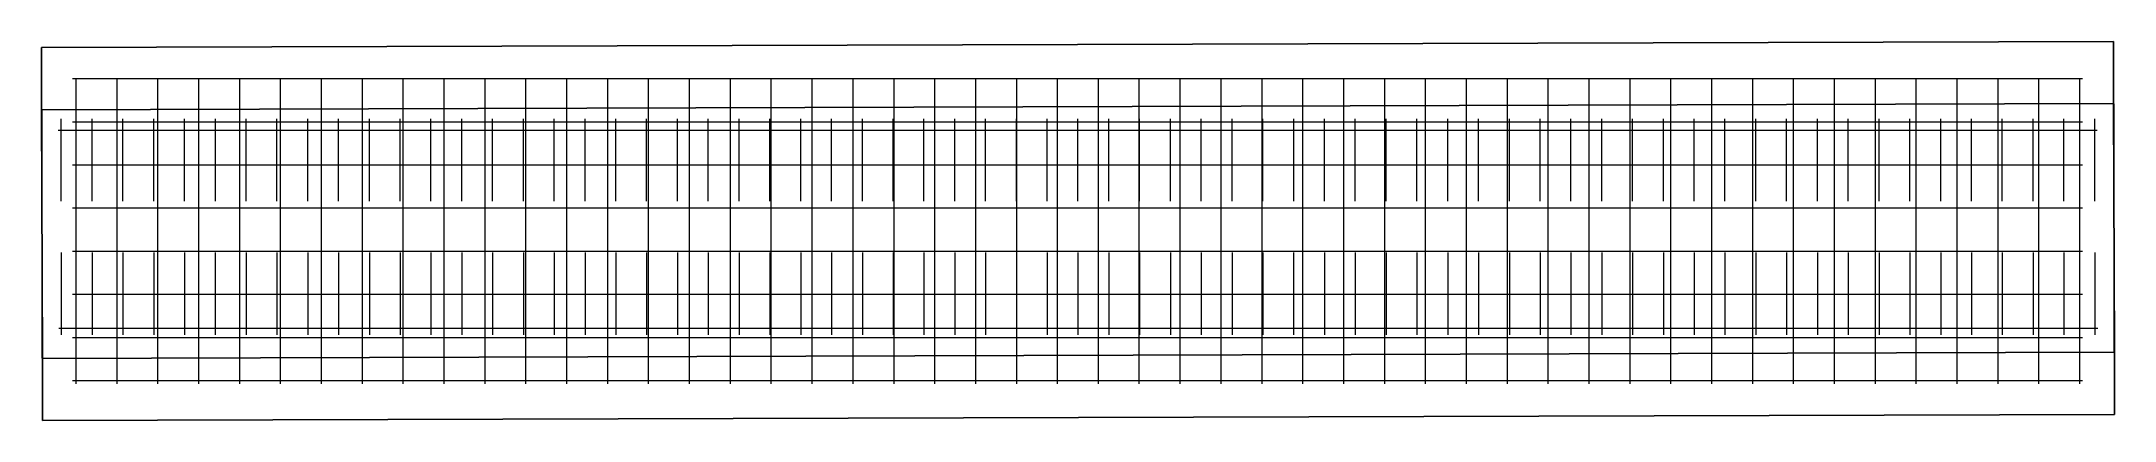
# Model space of a CAD drawing. Header units: millimetres. Extents: x -2109 to 2894, y 1303 to 2218.
import ezdxf

# ---------------------------------------------------------------- set-up
doc = ezdxf.new("R2010")
doc.units = ezdxf.units.MM
for name, color, linetype, lineweight in [('A-WALL', 113, 'Continuous', 9), ('S-FNDN', 32, 'Continuous', 9), ('S-RBAR', 171, 'Continuous', 9)]:
    doc.layers.add(name, color=color, linetype=linetype, lineweight=lineweight)

msp = doc.modelspace()

# ---------------------------------------------------------------- linework, layer by layer
at = {"layer": 'S-RBAR', "color": 100}
for p, q in [((2816.6, 2127.3, -793), (-2033.4, 2127.3, -793)), ((2816.6, 2023.3, -793), (-2033.4, 2023.3, -793)), ((2816.6, 1919.2, -793), (-2033.4, 1919.2, -793)), ((2816.6, 1815.2, -793), (-2033.4, 1815.2, -793)), ((2816.6, 1711.1, -793), (-2033.4, 1711.1, -793)), ((2816.6, 1607, -793), (-2033.4, 1607, -793)), ((2816.6, 1503, -793), (-2033.4, 1503, -793)), ((2816.6, 1398.9, -793), (-2033.4, 1398.9, -793))]:
    msp.add_line(p, q, dxfattribs=at)
at = {"layer": 'S-RBAR', "color": 230}
for p, q in [((-2024.9, 2125.7, -757), (-2024.9, 2125.7, -677.5)), ((-1926.2, 2125.7, -757), (-1926.2, 2125.7, -677.5)), ((-1827.5, 2125.7, -757), (-1827.5, 2125.7, -677.5)), ((-1728.8, 2125.7, -757), (-1728.8, 2125.7, -677.5)), ((-1630.2, 2125.7, -757), (-1630.2, 2125.7, -677.5)), ((-1531.5, 2125.7, -757), (-1531.5, 2125.7, -677.5)), ((-1432.8, 2125.7, -757), (-1432.8, 2125.7, -677.5)), ((-1334.1, 2125.7, -757), (-1334.1, 2125.7, -677.5)), ((-1235.5, 2125.7, -757), (-1235.5, 2125.7, -677.5)), ((-1136.8, 2125.7, -757), (-1136.8, 2125.7, -677.5)), ((-1038.1, 2125.7, -757), (-1038.1, 2125.7, -677.5)), ((-939.4, 2125.7, -757), (-939.4, 2125.7, -677.5)), ((-840.8, 2125.7, -757), (-840.8, 2125.7, -677.5)), ((-742.1, 2125.7, -757), (-742.1, 2125.7, -677.5)), ((-643.4, 2125.7, -757), (-643.4, 2125.7, -677.5)), ((-544.7, 2125.7, -757), (-544.7, 2125.7, -677.5)), ((-446, 2125.7, -757), (-446, 2125.7, -677.5)), ((-347.4, 2125.7, -757), (-347.4, 2125.7, -677.5)), ((-248.7, 2125.7, -757), (-248.7, 2125.7, -677.5)), ((-150, 2125.7, -757), (-150, 2125.7, -677.5)), ((-51.3, 2125.7, -757), (-51.3, 2125.7, -677.5)), ((47.3, 2125.7, -757), (47.3, 2125.7, -677.5)), ((146, 2125.7, -757), (146, 2125.7, -677.5)), ((244.7, 2125.7, -757), (244.7, 2125.7, -677.5)), ((343.4, 2125.7, -757), (343.4, 2125.7, -677.5)), ((442, 2125.7, -757), (442, 2125.7, -677.5)), ((540.7, 2125.7, -757), (540.7, 2125.7, -677.5)), ((639.4, 2125.7, -757), (639.4, 2125.7, -677.5)), ((738.1, 2125.7, -757), (738.1, 2125.7, -677.5)), ((836.8, 2125.7, -757), (836.8, 2125.7, -677.5)), ((935.4, 2125.7, -757), (935.4, 2125.7, -677.5)), ((1034.1, 2125.7, -757), (1034.1, 2125.7, -677.5)), ((1132.8, 2125.7, -757), (1132.8, 2125.7, -677.5)), ((1231.5, 2125.7, -757), (1231.5, 2125.7, -677.5)), ((1330.1, 2125.7, -757), (1330.1, 2125.7, -677.5)), ((1428.8, 2125.7, -757), (1428.8, 2125.7, -677.5)), ((1527.5, 2125.7, -757), (1527.5, 2125.7, -677.5)), ((1626.2, 2125.7, -757), (1626.2, 2125.7, -677.5)), ((1724.8, 2125.7, -757), (1724.8, 2125.7, -677.5)), ((1823.5, 2125.7, -757), (1823.5, 2125.7, -677.5)), ((1922.2, 2125.7, -757), (1922.2, 2125.7, -677.5)), ((2020.9, 2125.7, -757), (2020.9, 2125.7, -677.5)), ((2119.6, 2125.7, -757), (2119.6, 2125.7, -677.5)), ((2218.2, 2125.7, -757), (2218.2, 2125.7, -677.5)), ((2316.9, 2125.7, -757), (2316.9, 2125.7, -677.5)), ((2415.6, 2125.7, -757), (2415.6, 2125.7, -677.5)), ((2514.3, 2125.7, -757), (2514.3, 2125.7, -677.5)), ((2612.9, 2125.7, -757), (2612.9, 2125.7, -677.5)), ((2711.6, 2125.7, -757), (2711.6, 2125.7, -677.5)), ((2810.3, 2125.7, -757), (2810.3, 2125.7, -677.5)), ((-2024.9, 1447.1, -812.5), (-2024.9, 2070.3, -812.5)), ((-1926.2, 1447.1, -812.5), (-1926.2, 2070.3, -812.5)), ((-1827.5, 1447.1, -812.5), (-1827.5, 2070.3, -812.5)), ((-1728.8, 1447.1, -812.5), (-1728.8, 2070.3, -812.5)), ((-1630.2, 1447.1, -812.5), (-1630.2, 2070.3, -812.5)), ((-1531.5, 1447.1, -812.5), (-1531.5, 2070.3, -812.5)), ((-1432.8, 1447.1, -812.5), (-1432.8, 2070.3, -812.5)), ((-1334.1, 1447.1, -812.5), (-1334.1, 2070.3, -812.5)), ((-1235.5, 1447.1, -812.5), (-1235.5, 2070.3, -812.5)), ((-1136.8, 1447.1, -812.5), (-1136.8, 2070.3, -812.5)), ((-1038.1, 1447.1, -812.5), (-1038.1, 2070.3, -812.5)), ((-939.4, 1447.1, -812.5), (-939.4, 2070.3, -812.5)), ((-840.8, 1447.1, -812.5), (-840.8, 2070.3, -812.5)), ((-742.1, 1447.1, -812.5), (-742.1, 2070.3, -812.5)), ((-643.4, 1447.1, -812.5), (-643.4, 2070.3, -812.5)), ((-544.7, 1447.1, -812.5), (-544.7, 2070.3, -812.5)), ((-446, 1447.1, -812.5), (-446, 2070.3, -812.5)), ((-347.4, 1447.1, -812.5), (-347.4, 2070.3, -812.5)), ((-248.7, 1447.1, -812.5), (-248.7, 2070.3, -812.5)), ((-150, 1447.1, -812.5), (-150, 2070.3, -812.5)), ((-51.3, 1447.1, -812.5), (-51.3, 2070.3, -812.5)), ((47.3, 1447.1, -812.5), (47.3, 2070.3, -812.5)), ((146, 1447.1, -812.5), (146, 2070.3, -812.5)), ((244.7, 1447.1, -812.5), (244.7, 2070.3, -812.5)), ((343.4, 1447.1, -812.5), (343.4, 2070.3, -812.5)), ((442, 1447.1, -812.5), (442, 2070.3, -812.5)), ((540.7, 1447.1, -812.5), (540.7, 2070.3, -812.5)), ((639.4, 1447.1, -812.5), (639.4, 2070.3, -812.5)), ((738.1, 1447.1, -812.5), (738.1, 2070.3, -812.5)), ((836.8, 1447.1, -812.5), (836.8, 2070.3, -812.5)), ((935.4, 1447.1, -812.5), (935.4, 2070.3, -812.5)), ((1034.1, 1447.1, -812.5), (1034.1, 2070.3, -812.5)), ((1132.8, 1447.1, -812.5), (1132.8, 2070.3, -812.5)), ((1231.5, 1447.1, -812.5), (1231.5, 2070.3, -812.5)), ((1330.1, 1447.1, -812.5), (1330.1, 2070.3, -812.5)), ((1428.8, 1447.1, -812.5), (1428.8, 2070.3, -812.5)), ((1527.5, 1447.1, -812.5), (1527.5, 2070.3, -812.5)), ((1626.2, 1447.1, -812.5), (1626.2, 2070.3, -812.5)), ((1724.8, 1447.1, -812.5), (1724.8, 2070.3, -812.5)), ((1823.5, 1447.1, -812.5), (1823.5, 2070.3, -812.5)), ((1922.2, 1447.1, -812.5), (1922.2, 2070.3, -812.5)), ((2020.9, 1447.1, -812.5), (2020.9, 2070.3, -812.5)), ((2119.6, 1447.1, -812.5), (2119.6, 2070.3, -812.5)), ((2218.2, 1447.1, -812.5), (2218.2, 2070.3, -812.5)), ((2316.9, 1447.1, -812.5), (2316.9, 2070.3, -812.5)), ((2415.6, 1447.1, -812.5), (2415.6, 2070.3, -812.5)), ((2514.3, 1447.1, -812.5), (2514.3, 2070.3, -812.5)), ((2612.9, 1447.1, -812.5), (2612.9, 2070.3, -812.5)), ((2711.6, 1447.1, -812.5), (2711.6, 2070.3, -812.5)), ((2810.3, 1447.1, -812.5), (2810.3, 2070.3, -812.5)), ((-2060.8, 1708.5, -773.4), (-2060.8, 1556.1, -773.4)), ((-1986.5, 1708.5, -773.4), (-1986.5, 1556.1, -773.4)), ((-1912.1, 1708.5, -773.4), (-1912.1, 1556.1, -773.4)), ((-1837.8, 1708.5, -773.4), (-1837.8, 1556.1, -773.4)), ((-1763.4, 1708.5, -773.4), (-1763.4, 1556.1, -773.4)), ((-1689.1, 1708.5, -773.4), (-1689.1, 1556.1, -773.4)), ((-1614.7, 1708.5, -773.4), (-1614.7, 1556.1, -773.4)), ((-1540.4, 1708.5, -773.4), (-1540.4, 1556.1, -773.4)), ((-1466, 1708.5, -773.4), (-1466, 1556.1, -773.4)), ((-1391.7, 1708.5, -773.4), (-1391.7, 1556.1, -773.4)), ((-1317.3, 1708.5, -773.4), (-1317.3, 1556.1, -773.4)), ((-1243, 1708.5, -773.4), (-1243, 1556.1, -773.4)), ((-1168.6, 1708.5, -773.4), (-1168.6, 1556.1, -773.4)), ((-1094.3, 1708.5, -773.4), (-1094.3, 1556.1, -773.4)), ((-1019.9, 1708.5, -773.4), (-1019.9, 1556.1, -773.4)), ((-945.6, 1708.5, -773.4), (-945.6, 1556.1, -773.4)), ((-871.2, 1708.5, -773.4), (-871.2, 1556.1, -773.4)), ((-796.9, 1708.5, -773.4), (-796.9, 1556.1, -773.4)), ((-722.5, 1708.5, -773.4), (-722.5, 1556.1, -773.4)), ((-648.2, 1708.5, -773.4), (-648.2, 1556.1, -773.4)), ((-573.8, 1708.5, -773.4), (-573.8, 1556.1, -773.4)), ((-499.5, 1708.5, -773.4), (-499.5, 1556.1, -773.4)), ((-425.1, 1708.5, -773.4), (-425.1, 1556.1, -773.4)), ((-350.8, 1708.5, -773.4), (-350.8, 1556.1, -773.4)), ((-276.4, 1708.5, -773.4), (-276.4, 1556.1, -773.4)), ((-202.1, 1708.5, -773.4), (-202.1, 1556.1, -773.4)), ((-127.7, 1708.5, -773.4), (-127.7, 1556.1, -773.4)), ((-53.4, 1708.5, -773.4), (-53.4, 1556.1, -773.4)), ((21, 1708.5, -773.4), (21, 1556.1, -773.4)), ((95.3, 1708.5, -773.4), (95.3, 1556.1, -773.4)), ((169.7, 1708.5, -773.4), (169.7, 1556.1, -773.4)), ((244, 1708.5, -773.4), (244, 1556.1, -773.4)), ((318.3, 1708.5, -773.4), (318.3, 1556.1, -773.4)), ((392.7, 1708.5, -773.4), (392.7, 1556.1, -773.4)), ((467, 1708.5, -773.4), (467, 1556.1, -773.4)), ((541.4, 1708.5, -773.4), (541.4, 1556.1, -773.4)), ((615.7, 1708.5, -773.4), (615.7, 1556.1, -773.4)), ((690.1, 1708.5, -773.4), (690.1, 1556.1, -773.4)), ((764.4, 1708.5, -773.4), (764.4, 1556.1, -773.4)), ((838.8, 1708.5, -773.4), (838.8, 1556.1, -773.4)), ((913.1, 1708.5, -773.4), (913.1, 1556.1, -773.4)), ((987.5, 1708.5, -773.4), (987.5, 1556.1, -773.4)), ((1061.8, 1708.5, -773.4), (1061.8, 1556.1, -773.4)), ((1136.2, 1708.5, -773.4), (1136.2, 1556.1, -773.4)), ((1210.5, 1708.5, -773.4), (1210.5, 1556.1, -773.4)), ((1284.9, 1708.5, -773.4), (1284.9, 1556.1, -773.4)), ((1359.2, 1708.5, -773.4), (1359.2, 1556.1, -773.4)), ((1433.6, 1708.5, -773.4), (1433.6, 1556.1, -773.4)), ((1507.9, 1708.5, -773.4), (1507.9, 1556.1, -773.4)), ((1582.3, 1708.5, -773.4), (1582.3, 1556.1, -773.4)), ((1656.6, 1708.5, -773.4), (1656.6, 1556.1, -773.4)), ((1731, 1708.5, -773.4), (1731, 1556.1, -773.4)), ((1805.3, 1708.5, -773.4), (1805.3, 1556.1, -773.4)), ((1879.7, 1708.5, -773.4), (1879.7, 1556.1, -773.4)), ((1954, 1708.5, -773.4), (1954, 1556.1, -773.4)), ((2028.4, 1708.5, -773.4), (2028.4, 1556.1, -773.4)), ((2102.7, 1708.5, -773.4), (2102.7, 1556.1, -773.4)), ((2177.1, 1708.5, -773.4), (2177.1, 1556.1, -773.4)), ((2251.4, 1708.5, -773.4), (2251.4, 1556.1, -773.4)), ((2325.8, 1708.5, -773.4), (2325.8, 1556.1, -773.4)), ((2400.1, 1708.5, -773.4), (2400.1, 1556.1, -773.4)), ((2474.5, 1708.5, -773.4), (2474.5, 1556.1, -773.4)), ((2548.8, 1708.5, -773.4), (2548.8, 1556.1, -773.4)), ((2623.2, 1708.5, -773.4), (2623.2, 1556.1, -773.4)), ((2697.5, 1708.5, -773.4), (2697.5, 1556.1, -773.4)), ((2771.8, 1708.5, -773.4), (2771.8, 1556.1, -773.4)), ((2846.2, 1708.5, -773.4), (2846.2, 1556.1, -773.4)), ((-2060.8, 1509.8, -727.1), (-2060.8, 1509.8, 4279.5)), ((-1986.5, 1509.8, -727.1), (-1986.5, 1509.8, 4279.5)), ((-1912.1, 1509.8, -727.1), (-1912.1, 1509.8, 4279.5)), ((-1837.8, 1509.8, -727.1), (-1837.8, 1509.8, 4279.5)), ((-1763.4, 1509.8, -727.1), (-1763.4, 1509.8, 4279.5)), ((-1689.1, 1509.8, -727.1), (-1689.1, 1509.8, 4279.5)), ((-1614.7, 1509.8, -727.1), (-1614.7, 1509.8, 4279.5)), ((-1540.4, 1509.8, -727.1), (-1540.4, 1509.8, 4279.5)), ((-1466, 1509.8, -727.1), (-1466, 1509.8, 4279.5)), ((-1391.7, 1509.8, -727.1), (-1391.7, 1509.8, 4279.5)), ((-1317.3, 1509.8, -727.1), (-1317.3, 1509.8, 4279.5)), ((-1243, 1509.8, -727.1), (-1243, 1509.8, 4279.5)), ((-1168.6, 1509.8, -727.1), (-1168.6, 1509.8, 4279.5)), ((-1094.3, 1509.8, -727.1), (-1094.3, 1509.8, 4279.5)), ((-1019.9, 1509.8, -727.1), (-1019.9, 1509.8, 4279.5)), ((-945.6, 1509.8, -727.1), (-945.6, 1509.8, 4279.5)), ((-871.2, 1509.8, -727.1), (-871.2, 1509.8, 4279.5)), ((-796.9, 1509.8, -727.1), (-796.9, 1509.8, 4279.5)), ((-722.5, 1509.8, -727.1), (-722.5, 1509.8, 4279.5)), ((-648.2, 1509.8, -727.1), (-648.2, 1509.8, 4279.5)), ((-573.8, 1509.8, -727.1), (-573.8, 1509.8, 4279.5)), ((-499.5, 1509.8, -727.1), (-499.5, 1509.8, 4279.5)), ((-425.1, 1509.8, -727.1), (-425.1, 1509.8, 4279.5)), ((-350.8, 1509.8, -727.1), (-350.8, 1509.8, 4279.5)), ((-276.4, 1509.8, -727.1), (-276.4, 1509.8, 4279.5)), ((-202.1, 1509.8, -727.1), (-202.1, 1509.8, 4279.5)), ((-127.7, 1509.8, -727.1), (-127.7, 1509.8, 4279.5)), ((-53.4, 1509.8, -727.1), (-53.4, 1509.8, 4279.5)), ((21, 1509.8, -727.1), (21, 1509.8, 4279.5)), ((95.3, 1509.8, -727.1), (95.3, 1509.8, 4279.5)), ((169.7, 1509.8, -727.1), (169.7, 1509.8, 4279.5)), ((244, 1509.8, -727.1), (244, 1509.8, 4279.5)), ((318.3, 1509.8, -727.1), (318.3, 1509.8, 4279.5)), ((392.7, 1509.8, -727.1), (392.7, 1509.8, 4279.5)), ((467, 1509.8, -727.1), (467, 1509.8, 4279.5)), ((541.4, 1509.8, -727.1), (541.4, 1509.8, 4279.5)), ((615.7, 1509.8, -727.1), (615.7, 1509.8, 4279.5)), ((690.1, 1509.8, -727.1), (690.1, 1509.8, 4279.5)), ((764.4, 1509.8, -727.1), (764.4, 1509.8, 4279.5)), ((838.8, 1509.8, -727.1), (838.8, 1509.8, 4279.5)), ((913.1, 1509.8, -727.1), (913.1, 1509.8, 4279.5)), ((987.5, 1509.8, -727.1), (987.5, 1509.8, 4279.5)), ((1061.8, 1509.8, -727.1), (1061.8, 1509.8, 4279.5)), ((1136.2, 1509.8, -727.1), (1136.2, 1509.8, 4279.5)), ((1210.5, 1509.8, -727.1), (1210.5, 1509.8, 4279.5)), ((1284.9, 1509.8, -727.1), (1284.9, 1509.8, 4279.5)), ((1359.2, 1509.8, -727.1), (1359.2, 1509.8, 4279.5)), ((1433.6, 1509.8, -727.1), (1433.6, 1509.8, 4279.5)), ((1507.9, 1509.8, -727.1), (1507.9, 1509.8, 4279.5)), ((1582.3, 1509.8, -727.1), (1582.3, 1509.8, 4279.5)), ((1656.6, 1509.8, -727.1), (1656.6, 1509.8, 4279.5)), ((1731, 1509.8, -727.1), (1731, 1509.8, 4279.5)), ((1805.3, 1509.8, -727.1), (1805.3, 1509.8, 4279.5)), ((1879.7, 1509.8, -727.1), (1879.7, 1509.8, 4279.5)), ((1954, 1509.8, -727.1), (1954, 1509.8, 4279.5)), ((2028.4, 1509.8, -727.1), (2028.4, 1509.8, 4279.5)), ((2102.7, 1509.8, -727.1), (2102.7, 1509.8, 4279.5)), ((2177.1, 1509.8, -727.1), (2177.1, 1509.8, 4279.5)), ((2251.4, 1509.8, -727.1), (2251.4, 1509.8, 4279.5)), ((2325.8, 1509.8, -727.1), (2325.8, 1509.8, 4279.5)), ((2400.1, 1509.8, -727.1), (2400.1, 1509.8, 4279.5)), ((2474.5, 1509.8, -727.1), (2474.5, 1509.8, 4279.5)), ((2548.8, 1509.8, -727.1), (2548.8, 1509.8, 4279.5)), ((2623.2, 1509.8, -727.1), (2623.2, 1509.8, 4279.5)), ((2697.5, 1509.8, -727.1), (2697.5, 1509.8, 4279.5)), ((2771.8, 1509.8, -727.1), (2771.8, 1509.8, 4279.5)), ((2846.2, 1509.8, -727.1), (2846.2, 1509.8, 4279.5)), ((-2024.9, 1391.6, -677.5), (-2024.9, 1391.6, -757)), ((-1926.2, 1391.6, -677.5), (-1926.2, 1391.6, -757)), ((-1827.5, 1391.6, -677.5), (-1827.5, 1391.6, -757)), ((-1728.8, 1391.6, -677.5), (-1728.8, 1391.6, -757)), ((-1630.2, 1391.6, -677.5), (-1630.2, 1391.6, -757)), ((-1531.5, 1391.6, -677.5), (-1531.5, 1391.6, -757)), ((-1432.8, 1391.6, -677.5), (-1432.8, 1391.6, -757)), ((-1334.1, 1391.6, -677.5), (-1334.1, 1391.6, -757)), ((-1235.5, 1391.6, -677.5), (-1235.5, 1391.6, -757)), ((-1136.8, 1391.6, -677.5), (-1136.8, 1391.6, -757)), ((-1038.1, 1391.6, -677.5), (-1038.1, 1391.6, -757)), ((-939.4, 1391.6, -677.5), (-939.4, 1391.6, -757)), ((-840.8, 1391.6, -677.5), (-840.8, 1391.6, -757)), ((-742.1, 1391.6, -677.5), (-742.1, 1391.6, -757)), ((-643.4, 1391.6, -677.5), (-643.4, 1391.6, -757)), ((-544.7, 1391.6, -677.5), (-544.7, 1391.6, -757)), ((-446, 1391.6, -677.5), (-446, 1391.6, -757)), ((-347.4, 1391.6, -677.5), (-347.4, 1391.6, -757)), ((-248.7, 1391.6, -677.5), (-248.7, 1391.6, -757)), ((-150, 1391.6, -677.5), (-150, 1391.6, -757)), ((-51.3, 1391.6, -677.5), (-51.3, 1391.6, -757)), ((47.3, 1391.6, -677.5), (47.3, 1391.6, -757)), ((146, 1391.6, -677.5), (146, 1391.6, -757)), ((244.7, 1391.6, -677.5), (244.7, 1391.6, -757)), ((343.4, 1391.6, -677.5), (343.4, 1391.6, -757)), ((442, 1391.6, -677.5), (442, 1391.6, -757)), ((540.7, 1391.6, -677.5), (540.7, 1391.6, -757)), ((639.4, 1391.6, -677.5), (639.4, 1391.6, -757)), ((738.1, 1391.6, -677.5), (738.1, 1391.6, -757)), ((836.8, 1391.6, -677.5), (836.8, 1391.6, -757)), ((935.4, 1391.6, -677.5), (935.4, 1391.6, -757)), ((1034.1, 1391.6, -677.5), (1034.1, 1391.6, -757)), ((1132.8, 1391.6, -677.5), (1132.8, 1391.6, -757)), ((1231.5, 1391.6, -677.5), (1231.5, 1391.6, -757)), ((1330.1, 1391.6, -677.5), (1330.1, 1391.6, -757)), ((1428.8, 1391.6, -677.5), (1428.8, 1391.6, -757)), ((1527.5, 1391.6, -677.5), (1527.5, 1391.6, -757)), ((1626.2, 1391.6, -677.5), (1626.2, 1391.6, -757)), ((1724.8, 1391.6, -677.5), (1724.8, 1391.6, -757)), ((1823.5, 1391.6, -677.5), (1823.5, 1391.6, -757)), ((1922.2, 1391.6, -677.5), (1922.2, 1391.6, -757)), ((2020.9, 1391.6, -677.5), (2020.9, 1391.6, -757)), ((2119.6, 1391.6, -677.5), (2119.6, 1391.6, -757)), ((2218.2, 1391.6, -677.5), (2218.2, 1391.6, -757)), ((2316.9, 1391.6, -677.5), (2316.9, 1391.6, -757)), ((2415.6, 1391.6, -677.5), (2415.6, 1391.6, -757)), ((2514.3, 1391.6, -677.5), (2514.3, 1391.6, -757)), ((2612.9, 1391.6, -677.5), (2612.9, 1391.6, -757)), ((2711.6, 1391.6, -677.5), (2711.6, 1391.6, -757)), ((2810.3, 1391.6, -677.5), (2810.3, 1391.6, -757))]:
    msp.add_line(p, q, dxfattribs=at)
at = {"layer": 'S-RBAR', "color": 94, "lineweight": 18}
for p, q in [((2852, 2002.6, -600), (-2068, 2002.6, -600)), ((2852, 2002.6, -525.5), (-2068, 2002.6, -525.5)), ((2852, 2002.6, -450.9), (-2068, 2002.6, -450.9)), ((2852, 2002.6, -376.4), (-2068, 2002.6, -376.4)), ((2852, 2002.6, -301.8), (-2068, 2002.6, -301.8)), ((2852, 2002.6, -227.3), (-2068, 2002.6, -227.3)), ((2852, 2002.6, -152.7), (-2068, 2002.6, -152.7)), ((2852, 2002.6, -78.2), (-2068, 2002.6, -78.2)), ((2852, 2002.6, -3.6), (-2068, 2002.6, -3.6)), ((2852, 2002.6, 70.9), (-2068, 2002.6, 70.9)), ((2852, 2002.6, 145.5), (-2068, 2002.6, 145.5)), ((2852, 2002.6, 220), (-2068, 2002.6, 220)), ((2852, 2002.6, 294.6), (-2068, 2002.6, 294.6)), ((2852, 2002.6, 369.1), (-2068, 2002.6, 369.1)), ((2852, 2002.6, 443.6), (-2068, 2002.6, 443.6)), ((2852, 2002.6, 518.2), (-2068, 2002.6, 518.2)), ((2852, 2002.6, 592.7), (-2068, 2002.6, 592.7)), ((2852, 2002.6, 667.3), (-2068, 2002.6, 667.3)), ((2852, 2002.6, 741.8), (-2068, 2002.6, 741.8)), ((2852, 2002.6, 816.4), (-2068, 2002.6, 816.4)), ((2852, 2002.6, 890.9), (-2068, 2002.6, 890.9)), ((2852, 2002.6, 965.5), (-2068, 2002.6, 965.5)), ((2852, 2002.6, 1040), (-2068, 2002.6, 1040)), ((2852, 2002.6, 1114.6), (-2068, 2002.6, 1114.6)), ((2852, 2002.6, 1189.1), (-2068, 2002.6, 1189.1)), ((2852, 2002.6, 1263.6), (-2068, 2002.6, 1263.6)), ((2852, 2002.6, 1338.2), (-2068, 2002.6, 1338.2)), ((2852, 2002.6, 1412.7), (-2068, 2002.6, 1412.7)), ((2852, 2002.6, 1487.3), (-2068, 2002.6, 1487.3)), ((2852, 2002.6, 1561.8), (-2068, 2002.6, 1561.8)), ((2852, 2002.6, 1636.4), (-2068, 2002.6, 1636.4)), ((2852, 2002.6, 1710.9), (-2068, 2002.6, 1710.9)), ((2852, 2002.6, 1785.5), (-2068, 2002.6, 1785.5)), ((2852, 2002.6, 1860), (-2068, 2002.6, 1860)), ((2852, 2002.6, 1934.6), (-2068, 2002.6, 1934.6)), ((2852, 2002.6, 2009.1), (-2068, 2002.6, 2009.1)), ((2852, 2002.6, 2083.7), (-2068, 2002.6, 2083.7)), ((2852, 2002.6, 2158.2), (-2068, 2002.6, 2158.2)), ((2852, 2002.6, 2232.7), (-2068, 2002.6, 2232.7)), ((2852, 2002.6, 2307.3), (-2068, 2002.6, 2307.3)), ((2852, 2002.6, 2381.8), (-2068, 2002.6, 2381.8)), ((2852, 2002.6, 2456.4), (-2068, 2002.6, 2456.4)), ((2852, 2002.6, 2530.9), (-2068, 2002.6, 2530.9)), ((2852, 2002.6, 2605.5), (-2068, 2002.6, 2605.5)), ((2852, 2002.6, 2680), (-2068, 2002.6, 2680)), ((2852, 2002.6, 2754.6), (-2068, 2002.6, 2754.6)), ((2852, 2002.6, 2829.1), (-2068, 2002.6, 2829.1)), ((2852, 2002.6, 2903.7), (-2068, 2002.6, 2903.7)), ((2852, 2002.6, 2978.2), (-2068, 2002.6, 2978.2)), ((2852, 2002.6, 3052.7), (-2068, 2002.6, 3052.7)), ((2852, 2002.6, 3127.3), (-2068, 2002.6, 3127.3)), ((2852, 2002.6, 3201.8), (-2068, 2002.6, 3201.8)), ((2852, 2002.6, 3276.4), (-2068, 2002.6, 3276.4)), ((2852, 2002.6, 3350.9), (-2068, 2002.6, 3350.9)), ((2852, 2002.6, 3425.5), (-2068, 2002.6, 3425.5)), ((2852, 2002.6, 3500), (-2068, 2002.6, 3500)), ((2852, 2002.6, 3574.6), (-2068, 2002.6, 3574.6)), ((2852, 2002.6, 3649.1), (-2068, 2002.6, 3649.1)), ((2852, 2002.6, 3723.7), (-2068, 2002.6, 3723.7)), ((2852, 2002.6, 3798.2), (-2068, 2002.6, 3798.2)), ((2852, 2002.6, 3872.8), (-2068, 2002.6, 3872.8)), ((2852, 2002.6, 3947.3), (-2068, 2002.6, 3947.3))]:
    msp.add_line(p, q, dxfattribs=at)
at = {"layer": 'S-RBAR', "color": 30}
for p, q in [((-2060.8, 2031.2, -723.5), (-2060.8, 2031.2, 4270.4)), ((-1986.4, 2031.2, -723.5), (-1986.4, 2031.2, 4270.4)), ((-1912.1, 2031.2, -723.5), (-1912.1, 2031.2, 4270.4)), ((-1837.7, 2031.2, -723.5), (-1837.7, 2031.2, 4270.4)), ((-1763.4, 2031.2, -723.5), (-1763.4, 2031.2, 4270.4)), ((-1689, 2031.2, -723.5), (-1689, 2031.2, 4270.4)), ((-1614.7, 2031.2, -723.5), (-1614.7, 2031.2, 4270.4)), ((-1540.3, 2031.2, -723.5), (-1540.3, 2031.2, 4270.4)), ((-1466, 2031.2, -723.5), (-1466, 2031.2, 4270.4)), ((-1391.7, 2031.2, -723.5), (-1391.7, 2031.2, 4270.4)), ((-1317.3, 2031.2, -723.5), (-1317.3, 2031.2, 4270.4)), ((-1243, 2031.2, -723.5), (-1243, 2031.2, 4270.4)), ((-1168.6, 2031.2, -723.5), (-1168.6, 2031.2, 4270.4)), ((-1094.3, 2031.2, -723.5), (-1094.3, 2031.2, 4270.4)), ((-1019.9, 2031.2, -723.5), (-1019.9, 2031.2, 4270.4)), ((-945.6, 2031.2, -723.5), (-945.6, 2031.2, 4270.4)), ((-871.2, 2031.2, -723.5), (-871.2, 2031.2, 4270.4)), ((-796.9, 2031.2, -723.5), (-796.9, 2031.2, 4270.4)), ((-722.5, 2031.2, -723.5), (-722.5, 2031.2, 4270.4)), ((-648.2, 2031.2, -723.5), (-648.2, 2031.2, 4270.4)), ((-573.8, 2031.2, -723.5), (-573.8, 2031.2, 4270.4)), ((-499.5, 2031.2, -723.5), (-499.5, 2031.2, 4270.4)), ((-425.1, 2031.2, -723.5), (-425.1, 2031.2, 4270.4)), ((-350.8, 2031.2, -723.5), (-350.8, 2031.2, 4270.4)), ((-276.4, 2031.2, -723.5), (-276.4, 2031.2, 4270.4)), ((-202.1, 2031.2, -723.5), (-202.1, 2031.2, 4270.4)), ((-127.7, 2031.2, -723.5), (-127.7, 2031.2, 4270.4)), ((-53.4, 2031.2, -723.5), (-53.4, 2031.2, 4270.4)), ((21, 2031.2, -723.5), (21, 2031.2, 4270.4)), ((95.3, 2031.2, -723.5), (95.3, 2031.2, 4270.4)), ((169.7, 2031.2, -723.5), (169.7, 2031.2, 4270.4)), ((244, 2031.2, -723.5), (244, 2031.2, 4270.4)), ((318.4, 2031.2, -723.5), (318.4, 2031.2, 4270.4)), ((392.7, 2031.2, -723.5), (392.7, 2031.2, 4270.4)), ((467.1, 2031.2, -723.5), (467.1, 2031.2, 4270.4)), ((541.4, 2031.2, -723.5), (541.4, 2031.2, 4270.4)), ((615.8, 2031.2, -723.5), (615.8, 2031.2, 4270.4)), ((690.1, 2031.2, -723.5), (690.1, 2031.2, 4270.4)), ((764.5, 2031.2, -723.5), (764.5, 2031.2, 4270.4)), ((838.8, 2031.2, -723.5), (838.8, 2031.2, 4270.4)), ((913.2, 2031.2, -723.5), (913.2, 2031.2, 4270.4)), ((987.5, 2031.2, -723.5), (987.5, 2031.2, 4270.4)), ((1061.8, 2031.2, -723.5), (1061.8, 2031.2, 4270.4)), ((1136.2, 2031.2, -723.5), (1136.2, 2031.2, 4270.4)), ((1210.5, 2031.2, -723.5), (1210.5, 2031.2, 4270.4)), ((1284.9, 2031.2, -723.5), (1284.9, 2031.2, 4270.4)), ((1359.2, 2031.2, -723.5), (1359.2, 2031.2, 4270.4)), ((1433.6, 2031.2, -723.5), (1433.6, 2031.2, 4270.4)), ((1507.9, 2031.2, -723.5), (1507.9, 2031.2, 4270.4)), ((1582.3, 2031.2, -723.5), (1582.3, 2031.2, 4270.4)), ((1656.6, 2031.2, -723.5), (1656.6, 2031.2, 4270.4)), ((1731, 2031.2, -723.5), (1731, 2031.2, 4270.4)), ((1805.3, 2031.2, -723.5), (1805.3, 2031.2, 4270.4)), ((1879.7, 2031.2, -723.5), (1879.7, 2031.2, 4270.4)), ((1954, 2031.2, -723.5), (1954, 2031.2, 4270.4)), ((2028.4, 2031.2, -723.5), (2028.4, 2031.2, 4270.4)), ((2102.7, 2031.2, -723.5), (2102.7, 2031.2, 4270.4)), ((2177.1, 2031.2, -723.5), (2177.1, 2031.2, 4270.4)), ((2251.4, 2031.2, -723.5), (2251.4, 2031.2, 4270.4)), ((2325.8, 2031.2, -723.5), (2325.8, 2031.2, 4270.4)), ((2400.1, 2031.2, -723.5), (2400.1, 2031.2, 4270.4)), ((2474.5, 2031.2, -723.5), (2474.5, 2031.2, 4270.4)), ((2548.8, 2031.2, -723.5), (2548.8, 2031.2, 4270.4)), ((2623.2, 2031.2, -723.5), (2623.2, 2031.2, 4270.4)), ((2697.5, 2031.2, -723.5), (2697.5, 2031.2, 4270.4)), ((2771.9, 2031.2, -723.5), (2771.9, 2031.2, 4270.4)), ((2846.2, 2031.2, -723.5), (2846.2, 2031.2, 4270.4)), ((-2060.8, 1832.5, -769.8), (-2060.8, 1984.9, -769.8)), ((-1986.4, 1832.5, -769.8), (-1986.4, 1984.9, -769.8)), ((-1912.1, 1832.5, -769.8), (-1912.1, 1984.9, -769.8)), ((-1837.7, 1832.5, -769.8), (-1837.7, 1984.9, -769.8)), ((-1763.4, 1832.5, -769.8), (-1763.4, 1984.9, -769.8)), ((-1689, 1832.5, -769.8), (-1689, 1984.9, -769.8)), ((-1614.7, 1832.5, -769.8), (-1614.7, 1984.9, -769.8)), ((-1540.3, 1832.5, -769.8), (-1540.3, 1984.9, -769.8)), ((-1466, 1832.5, -769.8), (-1466, 1984.9, -769.8)), ((-1391.7, 1832.5, -769.8), (-1391.7, 1984.9, -769.8)), ((-1317.3, 1832.5, -769.8), (-1317.3, 1984.9, -769.8)), ((-1243, 1832.5, -769.8), (-1243, 1984.9, -769.8)), ((-1168.6, 1832.5, -769.8), (-1168.6, 1984.9, -769.8)), ((-1094.3, 1832.5, -769.8), (-1094.3, 1984.9, -769.8)), ((-1019.9, 1832.5, -769.8), (-1019.9, 1984.9, -769.8)), ((-945.6, 1832.5, -769.8), (-945.6, 1984.9, -769.8)), ((-871.2, 1832.5, -769.8), (-871.2, 1984.9, -769.8)), ((-796.9, 1832.5, -769.8), (-796.9, 1984.9, -769.8)), ((-722.5, 1832.5, -769.8), (-722.5, 1984.9, -769.8)), ((-648.2, 1832.5, -769.8), (-648.2, 1984.9, -769.8)), ((-573.8, 1832.5, -769.8), (-573.8, 1984.9, -769.8)), ((-499.5, 1832.5, -769.8), (-499.5, 1984.9, -769.8)), ((-425.1, 1832.5, -769.8), (-425.1, 1984.9, -769.8)), ((-350.8, 1832.5, -769.8), (-350.8, 1984.9, -769.8)), ((-276.4, 1832.5, -769.8), (-276.4, 1984.9, -769.8)), ((-202.1, 1832.5, -769.8), (-202.1, 1984.9, -769.8)), ((-127.7, 1832.5, -769.8), (-127.7, 1984.9, -769.8)), ((-53.4, 1832.5, -769.8), (-53.4, 1984.9, -769.8)), ((21, 1832.5, -769.8), (21, 1984.9, -769.8)), ((95.3, 1832.5, -769.8), (95.3, 1984.9, -769.8)), ((169.7, 1832.5, -769.8), (169.7, 1984.9, -769.8)), ((244, 1832.5, -769.8), (244, 1984.9, -769.8)), ((318.4, 1832.5, -769.8), (318.4, 1984.9, -769.8)), ((392.7, 1832.5, -769.8), (392.7, 1984.9, -769.8)), ((467.1, 1832.5, -769.8), (467.1, 1984.9, -769.8)), ((541.4, 1832.5, -769.8), (541.4, 1984.9, -769.8)), ((615.8, 1832.5, -769.8), (615.8, 1984.9, -769.8)), ((690.1, 1832.5, -769.8), (690.1, 1984.9, -769.8)), ((764.5, 1832.5, -769.8), (764.5, 1984.9, -769.8)), ((838.8, 1832.5, -769.8), (838.8, 1984.9, -769.8)), ((913.2, 1832.5, -769.8), (913.2, 1984.9, -769.8)), ((987.5, 1832.5, -769.8), (987.5, 1984.9, -769.8)), ((1061.8, 1832.5, -769.8), (1061.8, 1984.9, -769.8)), ((1136.2, 1832.5, -769.8), (1136.2, 1984.9, -769.8)), ((1210.5, 1832.5, -769.8), (1210.5, 1984.9, -769.8)), ((1284.9, 1832.5, -769.8), (1284.9, 1984.9, -769.8)), ((1359.2, 1832.5, -769.8), (1359.2, 1984.9, -769.8)), ((1433.6, 1832.5, -769.8), (1433.6, 1984.9, -769.8)), ((1507.9, 1832.5, -769.8), (1507.9, 1984.9, -769.8)), ((1582.3, 1832.5, -769.8), (1582.3, 1984.9, -769.8)), ((1656.6, 1832.5, -769.8), (1656.6, 1984.9, -769.8)), ((1731, 1832.5, -769.8), (1731, 1984.9, -769.8)), ((1805.3, 1832.5, -769.8), (1805.3, 1984.9, -769.8)), ((1879.7, 1832.5, -769.8), (1879.7, 1984.9, -769.8)), ((1954, 1832.5, -769.8), (1954, 1984.9, -769.8)), ((2028.4, 1832.5, -769.8), (2028.4, 1984.9, -769.8)), ((2102.7, 1832.5, -769.8), (2102.7, 1984.9, -769.8)), ((2177.1, 1832.5, -769.8), (2177.1, 1984.9, -769.8)), ((2251.4, 1832.5, -769.8), (2251.4, 1984.9, -769.8)), ((2325.8, 1832.5, -769.8), (2325.8, 1984.9, -769.8)), ((2400.1, 1832.5, -769.8), (2400.1, 1984.9, -769.8)), ((2474.5, 1832.5, -769.8), (2474.5, 1984.9, -769.8)), ((2548.8, 1832.5, -769.8), (2548.8, 1984.9, -769.8)), ((2623.2, 1832.5, -769.8), (2623.2, 1984.9, -769.8)), ((2697.5, 1832.5, -769.8), (2697.5, 1984.9, -769.8)), ((2771.9, 1832.5, -769.8), (2771.9, 1984.9, -769.8)), ((2846.2, 1832.5, -769.8), (2846.2, 1984.9, -769.8))]:
    msp.add_line(p, q, dxfattribs=at)
at = {"layer": 'S-RBAR', "color": 190}
for p, q in [((2853.4, 1525.6, 3917.3), (-2066.6, 1525.6, 3917.3)), ((2853.4, 1525.6, 3843.3), (-2066.6, 1525.6, 3843.3)), ((2853.4, 1525.6, 3769.4), (-2066.6, 1525.6, 3769.4)), ((2853.4, 1525.6, 3695.4), (-2066.6, 1525.6, 3695.4)), ((2853.4, 1525.6, 3621.5), (-2066.6, 1525.6, 3621.5)), ((2853.4, 1525.6, 3547.5), (-2066.6, 1525.6, 3547.5)), ((2853.4, 1525.6, 3473.6), (-2066.6, 1525.6, 3473.6)), ((2853.4, 1525.6, 3399.6), (-2066.6, 1525.6, 3399.6)), ((2853.4, 1525.6, 3325.7), (-2066.6, 1525.6, 3325.7)), ((2853.4, 1525.6, 3251.7), (-2066.6, 1525.6, 3251.7)), ((2853.4, 1525.6, 3177.8), (-2066.6, 1525.6, 3177.8)), ((2853.4, 1525.6, 3103.8), (-2066.6, 1525.6, 3103.8)), ((2853.4, 1525.6, 3029.9), (-2066.6, 1525.6, 3029.9)), ((2853.4, 1525.6, 2955.9), (-2066.6, 1525.6, 2955.9)), ((2853.4, 1525.6, 2882), (-2066.6, 1525.6, 2882)), ((2853.4, 1525.6, 2808), (-2066.6, 1525.6, 2808)), ((2853.4, 1525.6, 2734.1), (-2066.6, 1525.6, 2734.1)), ((2853.4, 1525.6, 2660.1), (-2066.6, 1525.6, 2660.1)), ((2853.4, 1525.6, 2586.2), (-2066.6, 1525.6, 2586.2)), ((2853.4, 1525.6, 2512.2), (-2066.6, 1525.6, 2512.2)), ((2853.4, 1525.6, 2438.3), (-2066.6, 1525.6, 2438.3)), ((2853.4, 1525.6, 2364.3), (-2066.6, 1525.6, 2364.3)), ((2853.4, 1525.6, 2290.4), (-2066.6, 1525.6, 2290.4)), ((2853.4, 1525.6, 2216.4), (-2066.6, 1525.6, 2216.4)), ((2853.4, 1525.6, 2142.5), (-2066.6, 1525.6, 2142.5)), ((2853.4, 1525.6, 2068.5), (-2066.6, 1525.6, 2068.5)), ((2853.4, 1525.6, 1994.6), (-2066.6, 1525.6, 1994.6)), ((2853.4, 1525.6, 1920.6), (-2066.6, 1525.6, 1920.6)), ((2853.4, 1525.6, 1846.7), (-2066.6, 1525.6, 1846.7)), ((2853.4, 1525.6, 1772.7), (-2066.6, 1525.6, 1772.7)), ((2853.4, 1525.6, 1698.8), (-2066.6, 1525.6, 1698.8)), ((2853.4, 1525.6, 1624.8), (-2066.6, 1525.6, 1624.8)), ((2853.4, 1525.6, 1550.9), (-2066.6, 1525.6, 1550.9)), ((2853.4, 1525.6, 1476.9), (-2066.6, 1525.6, 1476.9)), ((2853.4, 1525.6, 1403), (-2066.6, 1525.6, 1403)), ((2853.4, 1525.6, 1329), (-2066.6, 1525.6, 1329)), ((2853.4, 1525.6, 1255.1), (-2066.6, 1525.6, 1255.1)), ((2853.4, 1525.6, 1181.1), (-2066.6, 1525.6, 1181.1)), ((2853.4, 1525.6, 1107.2), (-2066.6, 1525.6, 1107.2)), ((2853.4, 1525.6, 1033.2), (-2066.6, 1525.6, 1033.2)), ((2853.4, 1525.6, 959.3), (-2066.6, 1525.6, 959.3)), ((2853.4, 1525.6, 885.3), (-2066.6, 1525.6, 885.3)), ((2853.4, 1525.6, 811.4), (-2066.6, 1525.6, 811.4)), ((2853.4, 1525.6, 737.4), (-2066.6, 1525.6, 737.4)), ((2853.4, 1525.6, 663.5), (-2066.6, 1525.6, 663.5)), ((2853.4, 1525.6, 589.5), (-2066.6, 1525.6, 589.5)), ((2853.4, 1525.6, 515.6), (-2066.6, 1525.6, 515.6)), ((2853.4, 1525.6, 441.6), (-2066.6, 1525.6, 441.6)), ((2853.4, 1525.6, 367.7), (-2066.6, 1525.6, 367.7)), ((2853.4, 1525.6, 293.7), (-2066.6, 1525.6, 293.7)), ((2853.4, 1525.6, 219.8), (-2066.6, 1525.6, 219.8)), ((2853.4, 1525.6, 145.8), (-2066.6, 1525.6, 145.8)), ((2853.4, 1525.6, 71.9), (-2066.6, 1525.6, 71.9)), ((2853.4, 1525.6, -2.1), (-2066.6, 1525.6, -2.1)), ((2853.4, 1525.6, -76), (-2066.6, 1525.6, -76)), ((2853.4, 1525.6, -150), (-2066.6, 1525.6, -150)), ((2853.4, 1525.6, -223.9), (-2066.6, 1525.6, -223.9)), ((2853.4, 1525.6, -297.9), (-2066.6, 1525.6, -297.9)), ((2853.4, 1525.6, -371.8), (-2066.6, 1525.6, -371.8)), ((2853.4, 1525.6, -445.8), (-2066.6, 1525.6, -445.8)), ((2853.4, 1525.6, -519.7), (-2066.6, 1525.6, -519.7)), ((2853.4, 1525.6, -593.7), (-2066.6, 1525.6, -593.7))]:
    msp.add_line(p, q, dxfattribs=at)
at = {"layer": 'S-RBAR', "color": 230, "extrusion": (1, 0, 0)}
for centre, start, end in [((2070.3, -757, -2024.9), 270, 360), ((2070.3, -757, -1926.2), 270, 360), ((2070.3, -757, -1827.5), 270, 360), ((2070.3, -757, -1728.8), 270, 360), ((2070.3, -757, -1630.2), 270, 360), ((2070.3, -757, -1531.5), 270, 360), ((2070.3, -757, -1432.8), 270, 360), ((2070.3, -757, -1334.1), 270, 360), ((2070.3, -757, -1235.5), 270, 360), ((2070.3, -757, -1136.8), 270, 360), ((2070.3, -757, -1038.1), 270, 360), ((2070.3, -757, -939.4), 270, 360), ((2070.3, -757, -840.8), 270, 360), ((2070.3, -757, -742.1), 270, 360), ((2070.3, -757, -643.4), 270, 360), ((2070.3, -757, -544.7), 270, 360), ((2070.3, -757, -446), 270, 360), ((2070.3, -757, -347.4), 270, 360), ((2070.3, -757, -248.7), 270, 360), ((2070.3, -757, -150), 270, 360), ((2070.3, -757, -51.3), 270, 360), ((2070.3, -757, 47.3), 270, 360), ((2070.3, -757, 146), 270, 360), ((2070.3, -757, 244.7), 270, 360), ((2070.3, -757, 343.4), 270, 360), ((2070.3, -757, 442), 270, 360), ((2070.3, -757, 540.7), 270, 360), ((2070.3, -757, 639.4), 270, 360), ((2070.3, -757, 738.1), 270, 360), ((2070.3, -757, 836.8), 270, 360), ((2070.3, -757, 935.4), 270, 360), ((2070.3, -757, 1034.1), 270, 360), ((2070.3, -757, 1132.8), 270, 360), ((2070.3, -757, 1231.5), 270, 360), ((2070.3, -757, 1330.1), 270, 360), ((2070.3, -757, 1428.8), 270, 360), ((2070.3, -757, 1527.5), 270, 360), ((2070.3, -757, 1626.2), 270, 360), ((2070.3, -757, 1724.8), 270, 360), ((2070.3, -757, 1823.5), 270, 360), ((2070.3, -757, 1922.2), 270, 360), ((2070.3, -757, 2020.9), 270, 360), ((2070.3, -757, 2119.6), 270, 360), ((2070.3, -757, 2218.2), 270, 360), ((2070.3, -757, 2316.9), 270, 360), ((2070.3, -757, 2415.6), 270, 360), ((2070.3, -757, 2514.3), 270, 360), ((2070.3, -757, 2612.9), 270, 360), ((2070.3, -757, 2711.6), 270, 360), ((2070.3, -757, 2810.3), 270, 360), ((1447.1, -757, -2024.9), 180, 270), ((1447.1, -757, -1926.2), 180, 270), ((1447.1, -757, -1827.5), 180, 270), ((1447.1, -757, -1728.8), 180, 270), ((1447.1, -757, -1630.2), 180, 270), ((1447.1, -757, -1531.5), 180, 270), ((1447.1, -757, -1432.8), 180, 270), ((1447.1, -757, -1334.1), 180, 270), ((1447.1, -757, -1235.5), 180, 270), ((1447.1, -757, -1136.8), 180, 270), ((1447.1, -757, -1038.1), 180, 270), ((1447.1, -757, -939.4), 180, 270), ((1447.1, -757, -840.8), 180, 270), ((1447.1, -757, -742.1), 180, 270), ((1447.1, -757, -643.4), 180, 270), ((1447.1, -757, -544.7), 180, 270), ((1447.1, -757, -446), 180, 270), ((1447.1, -757, -347.4), 180, 270), ((1447.1, -757, -248.7), 180, 270), ((1447.1, -757, -150), 180, 270), ((1447.1, -757, -51.3), 180, 270), ((1447.1, -757, 47.3), 180, 270), ((1447.1, -757, 146), 180, 270), ((1447.1, -757, 244.7), 180, 270), ((1447.1, -757, 343.4), 180, 270), ((1447.1, -757, 442), 180, 270), ((1447.1, -757, 540.7), 180, 270), ((1447.1, -757, 639.4), 180, 270), ((1447.1, -757, 738.1), 180, 270), ((1447.1, -757, 836.8), 180, 270), ((1447.1, -757, 935.4), 180, 270), ((1447.1, -757, 1034.1), 180, 270), ((1447.1, -757, 1132.8), 180, 270), ((1447.1, -757, 1231.5), 180, 270), ((1447.1, -757, 1330.1), 180, 270), ((1447.1, -757, 1428.8), 180, 270), ((1447.1, -757, 1527.5), 180, 270), ((1447.1, -757, 1626.2), 180, 270), ((1447.1, -757, 1724.8), 180, 270), ((1447.1, -757, 1823.5), 180, 270), ((1447.1, -757, 1922.2), 180, 270), ((1447.1, -757, 2020.9), 180, 270), ((1447.1, -757, 2119.6), 180, 270), ((1447.1, -757, 2218.2), 180, 270), ((1447.1, -757, 2316.9), 180, 270), ((1447.1, -757, 2415.6), 180, 270), ((1447.1, -757, 2514.3), 180, 270), ((1447.1, -757, 2612.9), 180, 270), ((1447.1, -757, 2711.6), 180, 270), ((1447.1, -757, 2810.3), 180, 270)]:
    msp.add_arc(centre, 55.5, start, end, dxfattribs=at)
at = {"layer": 'S-RBAR', "color": 30, "extrusion": (1, 0, 0)}
for centre in [(1984.9, -723.5, -2060.8), (1984.9, -723.5, -1986.4), (1984.9, -723.5, -1912.1), (1984.9, -723.5, -1837.7), (1984.9, -723.5, -1763.4), (1984.9, -723.5, -1689), (1984.9, -723.5, -1614.7), (1984.9, -723.5, -1540.3), (1984.9, -723.5, -1466), (1984.9, -723.5, -1391.7), (1984.9, -723.5, -1317.3), (1984.9, -723.5, -1243), (1984.9, -723.5, -1168.6), (1984.9, -723.5, -1094.3), (1984.9, -723.5, -1019.9), (1984.9, -723.5, -945.6), (1984.9, -723.5, -871.2), (1984.9, -723.5, -796.9), (1984.9, -723.5, -722.5), (1984.9, -723.5, -648.2), (1984.9, -723.5, -573.8), (1984.9, -723.5, -499.5), (1984.9, -723.5, -425.1), (1984.9, -723.5, -350.8), (1984.9, -723.5, -276.4), (1984.9, -723.5, -202.1), (1984.9, -723.5, -127.7), (1984.9, -723.5, -53.4), (1984.9, -723.5, 21), (1984.9, -723.5, 95.3), (1984.9, -723.5, 169.7), (1984.9, -723.5, 244), (1984.9, -723.5, 318.4), (1984.9, -723.5, 392.7), (1984.9, -723.5, 467.1), (1984.9, -723.5, 541.4), (1984.9, -723.5, 615.8), (1984.9, -723.5, 690.1), (1984.9, -723.5, 764.5), (1984.9, -723.5, 838.8), (1984.9, -723.5, 913.2), (1984.9, -723.5, 987.5), (1984.9, -723.5, 1061.8), (1984.9, -723.5, 1136.2), (1984.9, -723.5, 1210.5), (1984.9, -723.5, 1284.9), (1984.9, -723.5, 1359.2), (1984.9, -723.5, 1433.6), (1984.9, -723.5, 1507.9), (1984.9, -723.5, 1582.3), (1984.9, -723.5, 1656.6), (1984.9, -723.5, 1731), (1984.9, -723.5, 1805.3), (1984.9, -723.5, 1879.7), (1984.9, -723.5, 1954), (1984.9, -723.5, 2028.4), (1984.9, -723.5, 2102.7), (1984.9, -723.5, 2177.1), (1984.9, -723.5, 2251.4), (1984.9, -723.5, 2325.8), (1984.9, -723.5, 2400.1), (1984.9, -723.5, 2474.5), (1984.9, -723.5, 2548.8), (1984.9, -723.5, 2623.2), (1984.9, -723.5, 2697.5), (1984.9, -723.5, 2771.9), (1984.9, -723.5, 2846.2)]:
    msp.add_arc(centre, 46.4, 270, 360, dxfattribs=at)
at = {"layer": 'S-RBAR', "color": 230, "extrusion": (-1, 0, 0)}
for centre in [(-1556.1, -727.1, 2060.8), (-1556.1, -727.1, 1986.5), (-1556.1, -727.1, 1912.1), (-1556.1, -727.1, 1837.8), (-1556.1, -727.1, 1763.4), (-1556.1, -727.1, 1689.1), (-1556.1, -727.1, 1614.7), (-1556.1, -727.1, 1540.4), (-1556.1, -727.1, 1466), (-1556.1, -727.1, 1391.7), (-1556.1, -727.1, 1317.3), (-1556.1, -727.1, 1243), (-1556.1, -727.1, 1168.6), (-1556.1, -727.1, 1094.3), (-1556.1, -727.1, 1019.9), (-1556.1, -727.1, 945.6), (-1556.1, -727.1, 871.2), (-1556.1, -727.1, 796.9), (-1556.1, -727.1, 722.5), (-1556.1, -727.1, 648.2), (-1556.1, -727.1, 573.8), (-1556.1, -727.1, 499.5), (-1556.1, -727.1, 425.1), (-1556.1, -727.1, 350.8), (-1556.1, -727.1, 276.4), (-1556.1, -727.1, 202.1), (-1556.1, -727.1, 127.7), (-1556.1, -727.1, 53.4), (-1556.1, -727.1, -21), (-1556.1, -727.1, -95.3), (-1556.1, -727.1, -169.7), (-1556.1, -727.1, -244), (-1556.1, -727.1, -318.3), (-1556.1, -727.1, -392.7), (-1556.1, -727.1, -467), (-1556.1, -727.1, -541.4), (-1556.1, -727.1, -615.7), (-1556.1, -727.1, -690.1), (-1556.1, -727.1, -764.4), (-1556.1, -727.1, -838.8), (-1556.1, -727.1, -913.1), (-1556.1, -727.1, -987.5), (-1556.1, -727.1, -1061.8), (-1556.1, -727.1, -1136.2), (-1556.1, -727.1, -1210.5), (-1556.1, -727.1, -1284.9), (-1556.1, -727.1, -1359.2), (-1556.1, -727.1, -1433.6), (-1556.1, -727.1, -1507.9), (-1556.1, -727.1, -1582.3), (-1556.1, -727.1, -1656.6), (-1556.1, -727.1, -1731), (-1556.1, -727.1, -1805.3), (-1556.1, -727.1, -1879.7), (-1556.1, -727.1, -1954), (-1556.1, -727.1, -2028.4), (-1556.1, -727.1, -2102.7), (-1556.1, -727.1, -2177.1), (-1556.1, -727.1, -2251.4), (-1556.1, -727.1, -2325.8), (-1556.1, -727.1, -2400.1), (-1556.1, -727.1, -2474.5), (-1556.1, -727.1, -2548.8), (-1556.1, -727.1, -2623.2), (-1556.1, -727.1, -2697.5), (-1556.1, -727.1, -2771.8), (-1556.1, -727.1, -2846.2)]:
    msp.add_arc(centre, 46.4, 270, 360, dxfattribs=at)

# ---------------------------------------------------------------- meshes
at = {"layer": 'A-WALL'}
mesh = msp.add_polyface(dxfattribs=at)
corners = [(-2108.2, 2053.1, 4000), (2891.8, 2067.8, 4000), (2891.8, 2067.8, -600), (-2108.2, 2053.1, -600)]
mesh.append_faces([[corners[k] for k in face] for face in [(0, 1, 2, 3)]])
mesh = msp.add_polyface(dxfattribs=at)
corners = [(-2106.4, 1453.2, -600), (-2108.2, 2053.1, -600), (2891.8, 2067.8, -600), (2893.6, 1467.8, -600)]
mesh.append_faces([[corners[k] for k in face] for face in [(0, 1, 2, 3)]])
mesh = msp.add_polyface(dxfattribs=at)
corners = [(2893.6, 1467.8, 4000), (2891.8, 2067.8, 4000), (-2108.2, 2053.1, 4000), (-2106.4, 1453.2, 4000)]
mesh.append_faces([[corners[k] for k in face] for face in [(0, 1, 2, 3)]])
mesh = msp.add_polyface(dxfattribs=at)
corners = [(-2106.4, 1453.2, 4000), (-2108.2, 2053.1, 4000), (-2108.2, 2053.1, -600), (-2106.4, 1453.2, -600)]
mesh.append_faces([[corners[k] for k in face] for face in [(0, 1, 2, 3)]])
mesh = msp.add_polyface(dxfattribs=at)
corners = [(2893.6, 1467.8, -600), (2891.8, 2067.8, -600), (2891.8, 2067.8, 4000), (2893.6, 1467.8, 4000)]
mesh.append_faces([[corners[k] for k in face] for face in [(0, 1, 2, 3)]])
mesh = msp.add_polyface(dxfattribs=at)
corners = [(2893.6, 1467.8, -600), (2893.6, 1467.8, 4000), (-2106.4, 1453.2, 4000), (-2106.4, 1453.2, -600)]
mesh.append_faces([[corners[k] for k in face] for face in [(0, 1, 2, 3)]])
at = {"layer": 'S-FNDN'}
mesh = msp.add_polyface(dxfattribs=at)
corners = [(2894, 1317.8, -600), (2891.4, 2217.8, -600), (-2108.6, 2203.1, -600), (-2106, 1303.2, -600)]
mesh.append_faces([[corners[k] for k in face] for face in [(0, 1, 2, 3)]])
mesh = msp.add_polyface(dxfattribs=at)
corners = [(-2108.6, 2203.1, -600), (2891.4, 2217.8, -600), (2891.4, 2217.8, -900), (-2108.6, 2203.1, -900)]
mesh.append_faces([[corners[k] for k in face] for face in [(0, 1, 2, 3)]])
mesh = msp.add_polyface(dxfattribs=at)
corners = [(-2108.6, 2203.1, -900), (2891.4, 2217.8, -900), (2894, 1317.8, -900), (-2106, 1303.2, -900)]
mesh.append_faces([[corners[k] for k in face] for face in [(0, 1, 2, 3)]])
mesh = msp.add_polyface(dxfattribs=at)
corners = [(-2108.6, 2203.1, -600), (-2108.6, 2203.1, -900), (-2106, 1303.2, -900), (-2106, 1303.2, -600)]
mesh.append_faces([[corners[k] for k in face] for face in [(0, 1, 2, 3)]])
mesh = msp.add_polyface(dxfattribs=at)
corners = [(2894, 1317.8, -600), (2894, 1317.8, -900), (2891.4, 2217.8, -900), (2891.4, 2217.8, -600)]
mesh.append_faces([[corners[k] for k in face] for face in [(0, 1, 2, 3)]])
mesh = msp.add_polyface(dxfattribs=at)
corners = [(-2106, 1303.2, -900), (2894, 1317.8, -900), (2894, 1317.8, -600), (-2106, 1303.2, -600)]
mesh.append_faces([[corners[k] for k in face] for face in [(0, 1, 2, 3)]])

doc.saveas('drawing.dxf')
